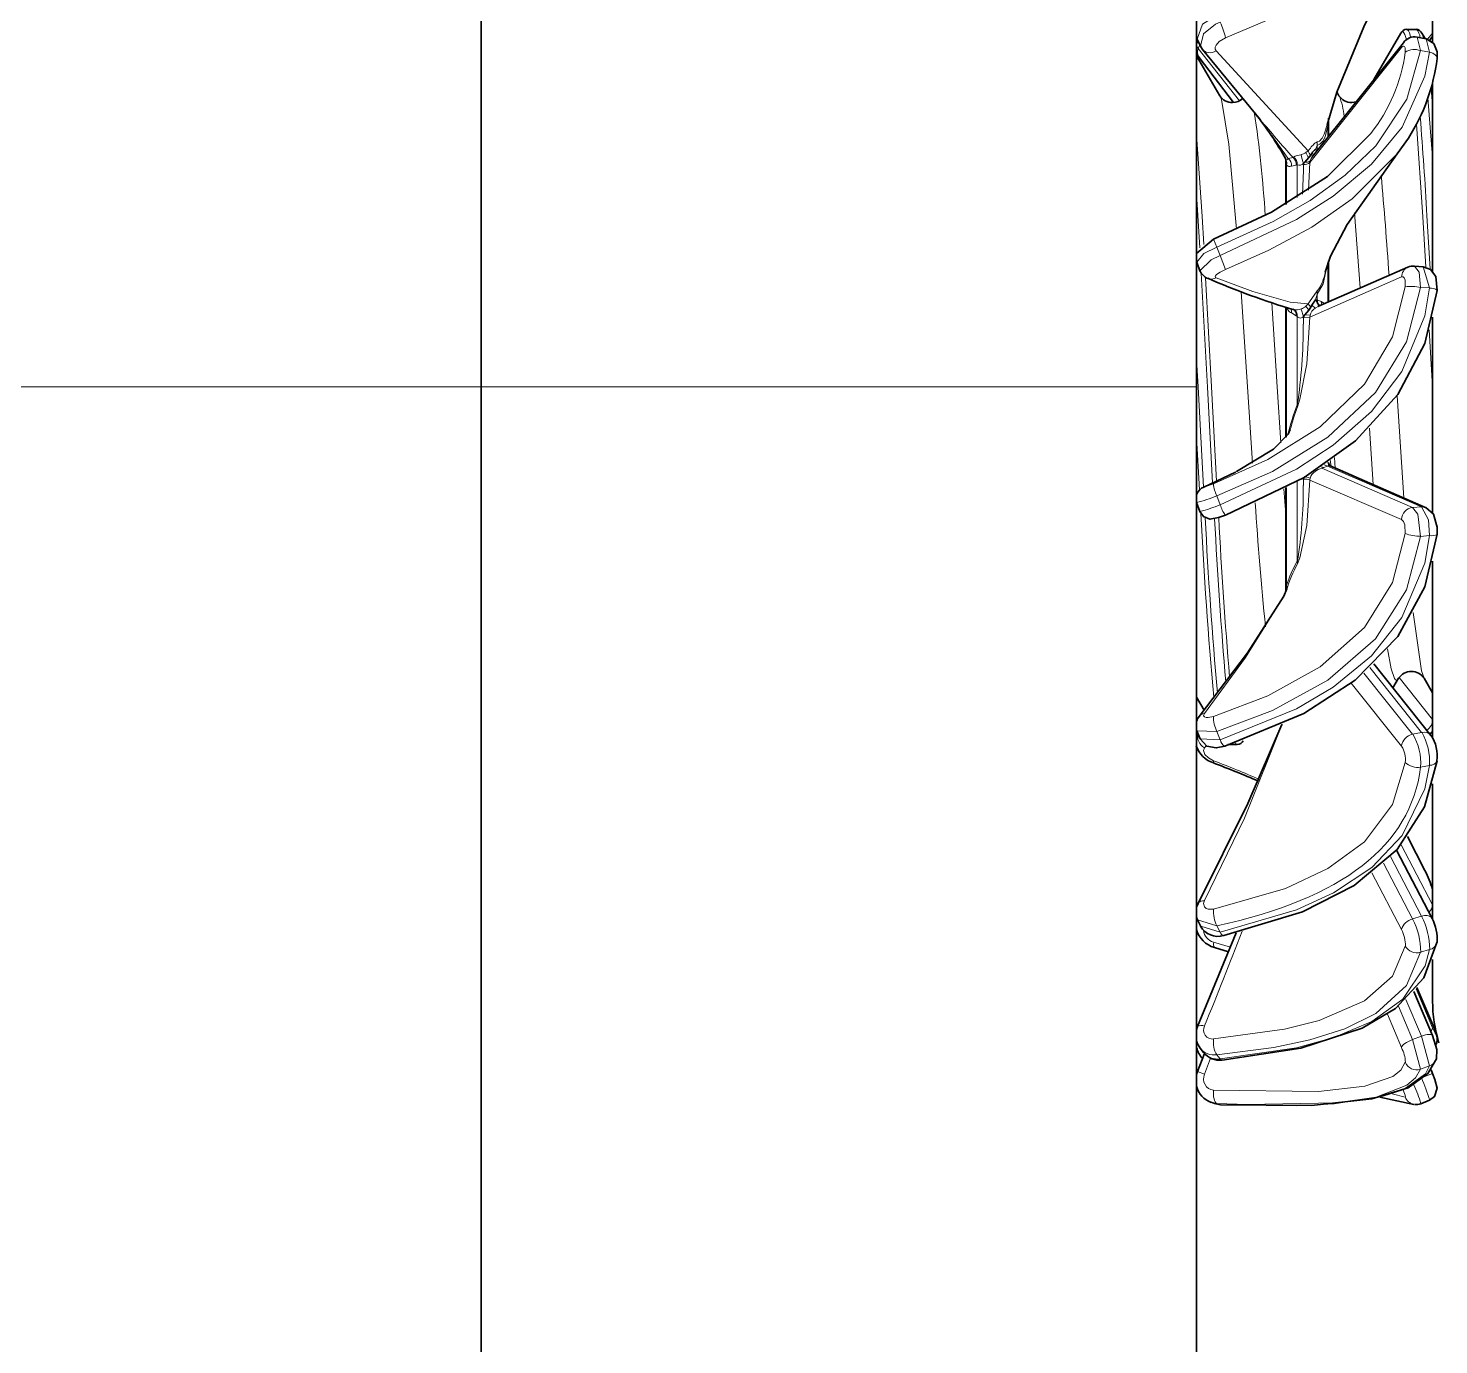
# Model space of a CAD drawing. Extents: x 291 to 834, y 188 to 661.
# Drawn here: x 673.36 to 679.27, y 355.82 to 361.34 of the extents above; entities that cross this region are included whole.
import ezdxf

# ---------------------------------------------------------------- set-up
doc = ezdxf.new("R2010")
doc.units = 0

msp = doc.modelspace()

# ---------------------------------------------------------------- linework, layer by layer
at = {"color": 7, "lineweight": 35, "ltscale": 0.125}
for p, q in [((675.2588, 364.8392), (675.2588, 359.8392)), ((675.2588, 364.8392), (675.2588, 359.8392)), ((678.2588, 364.8392), (678.2588, 359.8392))]:
    msp.add_line(p, q, dxfattribs=at)
at = {"color": 7, "lineweight": 35, "ltscale": 0.016496}
msp.add_line((679.2487, 361.9452), (679.2487, 361.2854), dxfattribs=at)
at = {"color": 7, "lineweight": 35, "ltscale": 0.000984192}
for p, q in [((679.1792, 361.3392), (679.1398, 361.3392)), ((678.4292, 358.3392), (678.3898, 358.3392))]:
    msp.add_line(p, q, dxfattribs=at)
at = {"color": 7, "lineweight": 35, "ltscale": 0.000224311}
msp.add_line((678.2587, 361.3068), (678.2618, 361.2984), dxfattribs=at)
at = {"color": 7, "lineweight": 35, "ltscale": 0.000307578}
msp.add_line((678.2597, 361.2809), (678.2642, 361.2923), dxfattribs=at)
at = {"color": 7, "lineweight": 35, "ltscale": 0.000822737}
msp.add_line((678.2618, 361.2984), (678.2756, 361.2685), dxfattribs=at)
at = {"color": 7, "lineweight": 35, "ltscale": 0.015311}
msp.add_line((679.1259, 361.2832), (678.7438, 360.8046), dxfattribs=at)
at = {"color": 7, "lineweight": 35, "ltscale": 0.005602}
msp.add_line((679.1151, 361.3229), (679.0027, 361.1291), dxfattribs=at)
at = {"color": 7, "lineweight": 13, "ltscale": 0.001454}
msp.add_line((679.1984, 361.2505), (679.184, 361.3069), dxfattribs=at)
at = {"color": 7, "lineweight": 35, "ltscale": 0.000950123}
msp.add_line((679.2213, 361.2996), (679.184, 361.3069), dxfattribs=at)
at = {"color": 7, "lineweight": 13, "ltscale": 0.000582563}
msp.add_line((679.2039, 361.3229), (679.212, 361.3011), dxfattribs=at)
at = {"color": 7, "lineweight": 35, "ltscale": 0.000649566}
msp.add_line((679.2039, 361.3229), (679.2169, 361.3004), dxfattribs=at)
at = {"color": 7, "lineweight": 13, "ltscale": 0.001444}
msp.add_line((679.2213, 361.2996), (679.2358, 361.2437), dxfattribs=at)
at = {"color": 7, "lineweight": 13, "ltscale": 0.000830128}
msp.add_line((679.2279, 361.2979), (679.2486, 361.3238), dxfattribs=at)
at = {"color": 7, "lineweight": 35, "ltscale": 0.000198745}
msp.add_line((679.2365, 361.2941), (679.2415, 361.3003), dxfattribs=at)
at = {"color": 7, "lineweight": 35, "ltscale": 0.000235386}
msp.add_line((679.2415, 361.3003), (679.2469, 361.308), dxfattribs=at)
at = {"color": 7, "lineweight": 35, "ltscale": 0.004836}
msp.add_line((678.2588, 361.2282), (678.3559, 361.0609), dxfattribs=at)
at = {"color": 7, "lineweight": 13, "ltscale": 0.000436649}
msp.add_line((678.2661, 361.2586), (678.2727, 361.2748), dxfattribs=at)
at = {"color": 7, "lineweight": 13, "ltscale": 0.006982}
msp.add_line((678.2661, 361.2586), (678.4393, 361.0396), dxfattribs=at)
at = {"color": 7, "lineweight": 35, "ltscale": 0.005923}
msp.add_line((678.4138, 361.0326), (678.27, 361.2209), dxfattribs=at)
at = {"color": 7, "lineweight": 35, "ltscale": 0.0004131}
msp.add_line((678.2842, 361.2544), (678.2756, 361.2685), dxfattribs=at)
at = {"color": 7, "lineweight": 35, "ltscale": 0.009516}
msp.add_line((678.5261, 360.9605), (678.2842, 361.2544), dxfattribs=at)
at = {"color": 7, "lineweight": 13, "ltscale": 0.014235}
msp.add_line((678.7267, 360.8301), (678.3408, 361.2488), dxfattribs=at)
at = {"color": 7, "lineweight": 13, "ltscale": 0.015422}
msp.add_line((679.1185, 361.2631), (678.7344, 360.7804), dxfattribs=at)
at = {"color": 7, "lineweight": 13, "ltscale": 0.000952486}
msp.add_line((679.2358, 361.2437), (679.1984, 361.2505), dxfattribs=at)
at = {"color": 7, "lineweight": 35, "ltscale": 0.01981}
msp.add_line((679.2487, 361.1161), (679.2487, 360.3237), dxfattribs=at)
at = {"color": 7, "lineweight": 35, "ltscale": 0.000464274}
msp.add_line((678.8466, 361.077), (678.8559, 361.0609), dxfattribs=at)
at = {"color": 7, "lineweight": 13, "ltscale": 0.006227}
msp.add_line((679.2293, 361.0516), (679.2487, 360.8033), dxfattribs=at)
at = {"color": 7, "lineweight": 13, "ltscale": 0.001773}
msp.add_line((679.2421, 361.0917), (679.2487, 361.0211), dxfattribs=at)
at = {"color": 7, "lineweight": 35, "ltscale": 0.000452741}
msp.add_line((678.9095, 361.0325), (678.9274, 361.0349), dxfattribs=at)
at = {"color": 7, "lineweight": 13, "ltscale": 0.000791446}
msp.add_line((678.8121, 360.9647), (678.8099, 360.9331), dxfattribs=at)
at = {"color": 7, "lineweight": 13, "ltscale": 0.00114}
msp.add_line((678.8099, 360.8875), (678.8099, 360.9331), dxfattribs=at)
at = {"color": 7, "lineweight": 35, "ltscale": 0.001898}
msp.add_line((678.8127, 360.8911), (678.8127, 360.967), dxfattribs=at)
at = {"color": 7, "lineweight": 13, "ltscale": 0.009749}
msp.add_line((679.1812, 360.9418), (679.2078, 360.5527), dxfattribs=at)
at = {"color": 7, "lineweight": 13, "ltscale": 0.008566}
msp.add_line((678.2588, 360.8963), (678.2817, 360.5544), dxfattribs=at)
at = {"color": 7, "lineweight": 13, "ltscale": 0.000378421}
msp.add_line((678.7648, 360.8524), (678.7648, 360.8675), dxfattribs=at)
at = {"color": 7, "lineweight": 35, "ltscale": 0.002025}
msp.add_line((679.1005, 360.8169), (679.147, 360.8832), dxfattribs=at)
at = {"color": 7, "lineweight": 13, "ltscale": 6.37408e-05}
msp.add_line((678.6652, 360.8032), (678.6633, 360.8015), dxfattribs=at)
at = {"color": 7, "lineweight": 13, "ltscale": 0.00030455}
msp.add_line((678.7267, 360.8301), (678.7172, 360.8225), dxfattribs=at)
at = {"color": 7, "lineweight": 13, "ltscale": 0.000227821}
msp.add_line((678.7325, 360.8372), (678.7267, 360.8301), dxfattribs=at)
at = {"color": 7, "lineweight": 35, "ltscale": 0.000346025}
msp.add_line((678.7289, 360.8011), (678.7377, 360.8119), dxfattribs=at)
at = {"color": 7, "lineweight": 35, "ltscale": 0.000200634}
msp.add_line((678.7422, 360.8185), (678.7377, 360.8119), dxfattribs=at)
at = {"color": 7, "lineweight": 13, "ltscale": 0.00025201}
msp.add_line((678.7426, 360.819), (678.7512, 360.8138), dxfattribs=at)
at = {"color": 7, "lineweight": 13, "ltscale": 0.000458051}
msp.add_line((678.7648, 360.8524), (678.7571, 360.8358), dxfattribs=at)
at = {"color": 7, "lineweight": 13, "ltscale": 9.89471e-05}
msp.add_line((678.7571, 360.8357), (678.7609, 360.8344), dxfattribs=at)
at = {"color": 7, "lineweight": 13, "ltscale": 0.000126068}
msp.add_line((678.7648, 360.8312), (678.7609, 360.8344), dxfattribs=at)
at = {"color": 7, "lineweight": 13, "ltscale": 0.000527954}
msp.add_line((678.7648, 360.8312), (678.7648, 360.8524), dxfattribs=at)
at = {"color": 7, "lineweight": 13, "ltscale": 4.82586e-05}
msp.add_line((678.6324, 360.7937), (678.6337, 360.7922), dxfattribs=at)
at = {"color": 7, "lineweight": 35, "ltscale": 4.87565e-05}
msp.add_line((678.6331, 360.7919), (678.6324, 360.7937), dxfattribs=at)
at = {"color": 7, "lineweight": 35, "ltscale": 0.001057}
msp.add_line((678.6328, 360.7509), (678.6328, 360.7932), dxfattribs=at)
at = {"color": 7, "lineweight": 13, "ltscale": 0.000565706}
msp.add_line((678.6328, 360.7923), (678.6356, 360.7698), dxfattribs=at)
at = {"color": 7, "lineweight": 35, "ltscale": 0.003647}
msp.add_line((678.6328, 360.605), (678.6328, 360.7509), dxfattribs=at)
at = {"color": 7, "lineweight": 13, "ltscale": 8.1905e-05}
msp.add_line((678.6337, 360.7922), (678.6369, 360.7917), dxfattribs=at)
at = {"color": 7, "lineweight": 13, "ltscale": 0.000217106}
msp.add_line((678.6356, 360.7698), (678.6428, 360.765), dxfattribs=at)
at = {"color": 7, "lineweight": 13, "ltscale": 0.00408}
msp.add_line((678.6356, 360.6066), (678.6356, 360.7698), dxfattribs=at)
at = {"color": 7, "lineweight": 13, "ltscale": 0.000202597}
msp.add_line((678.6431, 360.7969), (678.6369, 360.7917), dxfattribs=at)
at = {"color": 7, "lineweight": 13, "ltscale": 0.000516212}
msp.add_line((678.6633, 360.8015), (678.6431, 360.7969), dxfattribs=at)
at = {"color": 7, "lineweight": 13, "ltscale": 0.000494076}
msp.add_line((678.676, 360.7699), (678.6566, 360.7658), dxfattribs=at)
at = {"color": 7, "lineweight": 13, "ltscale": 0.000117525}
msp.add_line((678.6806, 360.7706), (678.676, 360.7699), dxfattribs=at)
at = {"color": 7, "lineweight": 13, "ltscale": 0.003419}
msp.add_line((678.6806, 360.6339), (678.6806, 360.7706), dxfattribs=at)
at = {"color": 7, "lineweight": 13, "ltscale": 0.002486}
msp.add_line((678.7068, 360.7473), (678.7035, 360.6479), dxfattribs=at)
at = {"color": 7, "lineweight": 13, "ltscale": 0.00016175}
msp.add_line((678.7069, 360.7539), (678.7068, 360.7474), dxfattribs=at)
at = {"color": 7, "lineweight": 13, "ltscale": 0.000449413}
msp.add_line((678.7072, 360.7719), (678.7069, 360.7539), dxfattribs=at)
at = {"color": 7, "lineweight": 35, "ltscale": 0.000187188}
msp.add_line((678.7123, 360.7819), (678.7076, 360.7761), dxfattribs=at)
at = {"color": 7, "lineweight": 35, "ltscale": 9.53674e-05}
msp.add_line((678.7078, 360.7719), (678.7078, 360.7757), dxfattribs=at)
at = {"color": 7, "lineweight": 35, "ltscale": 0.000635046}
msp.add_line((678.7123, 360.7819), (678.7289, 360.8011), dxfattribs=at)
at = {"color": 7, "lineweight": 13, "ltscale": 0.002902}
msp.add_line((678.7344, 360.7804), (678.7283, 360.6645), dxfattribs=at)
at = {"color": 7, "lineweight": 13, "ltscale": 0.000172985}
msp.add_line((678.7344, 360.7804), (678.7353, 360.7873), dxfattribs=at)
at = {"color": 7, "lineweight": 13, "ltscale": 0.002283}
msp.add_line((678.2588, 360.6495), (678.2644, 360.5583), dxfattribs=at)
at = {"color": 7, "lineweight": 13, "ltscale": 0.007884}
msp.add_line((678.9446, 360.2544), (678.9214, 360.5689), dxfattribs=at)
at = {"color": 7, "lineweight": 13, "ltscale": 0.003393}
msp.add_line((678.2644, 360.5583), (678.2724, 360.4229), dxfattribs=at)
at = {"color": 7, "lineweight": 13, "ltscale": 0.002933}
msp.add_line((678.2817, 360.5544), (678.2887, 360.4373), dxfattribs=at)
at = {"color": 7, "lineweight": 13, "ltscale": 0.005282}
msp.add_line((679.2201, 360.3418), (679.2078, 360.5527), dxfattribs=at)
at = {"color": 7, "lineweight": 13, "ltscale": 0.005635}
msp.add_line((679.2381, 360.3333), (679.225, 360.5583), dxfattribs=at)
at = {"color": 7, "lineweight": 35, "ltscale": 0.002309}
msp.add_line((678.3293, 360.459), (678.2587, 360.3994), dxfattribs=at)
at = {"color": 7, "lineweight": 13, "ltscale": 0.000900717}
msp.add_line((678.3293, 360.459), (678.3436, 360.4259), dxfattribs=at)
at = {"color": 7, "lineweight": 13, "ltscale": 0.000959461}
msp.add_line((678.3436, 360.4259), (678.3575, 360.3902), dxfattribs=at)
at = {"color": 7, "lineweight": 13, "ltscale": 0.00155}
msp.add_line((678.3575, 360.3902), (678.38, 360.3324), dxfattribs=at)
at = {"color": 7, "lineweight": 35, "ltscale": 0.000960829}
msp.add_line((678.2593, 360.3627), (678.273, 360.3268), dxfattribs=at)
at = {"color": 7, "lineweight": 35, "ltscale": 0.010312}
msp.add_line((679.145, 360.3415), (678.7668, 360.1769), dxfattribs=at)
at = {"color": 7, "lineweight": 13, "ltscale": 0.004177}
msp.add_line((678.8099, 360.1958), (678.8099, 360.3629), dxfattribs=at)
at = {"color": 7, "lineweight": 35, "ltscale": 0.004278}
msp.add_line((678.8127, 360.197), (678.8127, 360.3681), dxfattribs=at)
at = {"color": 7, "lineweight": 35, "ltscale": 0.000923752}
msp.add_line((679.209, 360.3437), (679.1722, 360.3462), dxfattribs=at)
at = {"color": 7, "lineweight": 13, "ltscale": 0.002317}
msp.add_line((679.2094, 360.3436), (679.2358, 360.2548), dxfattribs=at)
at = {"color": 7, "lineweight": 13, "ltscale": 0.01197}
msp.add_line((678.2784, 360.3164), (678.3043, 359.8383), dxfattribs=at)
at = {"color": 7, "lineweight": 13, "ltscale": 0.011512}
msp.add_line((678.2966, 360.299), (678.3215, 359.8392), dxfattribs=at)
at = {"color": 7, "lineweight": 13, "ltscale": 0.010489}
msp.add_line((679.1185, 360.301), (678.7344, 360.1322), dxfattribs=at)
at = {"color": 7, "lineweight": 13, "ltscale": 0.010007}
msp.add_line((678.472, 359.8392), (678.4457, 360.2386), dxfattribs=at)
at = {"color": 7, "lineweight": 13, "ltscale": 0.001405}
msp.add_line((678.7648, 360.242), (678.7325, 360.196), dxfattribs=at)
at = {"color": 7, "lineweight": 13, "ltscale": 0.000609913}
msp.add_line((678.7648, 360.2283), (678.7571, 360.2052), dxfattribs=at)
at = {"color": 7, "lineweight": 13, "ltscale": 0.000342563}
msp.add_line((678.7648, 360.2283), (678.7648, 360.242), dxfattribs=at)
at = {"color": 7, "lineweight": 13, "ltscale": 0.000605011}
msp.add_line((678.7648, 360.2041), (678.7648, 360.2283), dxfattribs=at)
at = {"color": 7, "lineweight": 13, "ltscale": 0.000938242}
msp.add_line((679.2358, 360.2548), (679.1984, 360.2568), dxfattribs=at)
at = {"color": 7, "lineweight": 13, "ltscale": 0.008831}
msp.add_line((678.597, 359.8392), (678.5739, 360.1917), dxfattribs=at)
at = {"color": 7, "lineweight": 35, "ltscale": 0.000432587}
msp.add_line((678.6328, 360.1558), (678.6328, 360.1731), dxfattribs=at)
at = {"color": 7, "lineweight": 35, "ltscale": 0.013217}
msp.add_line((678.6328, 359.6271), (678.6328, 360.1558), dxfattribs=at)
at = {"color": 7, "lineweight": 13, "ltscale": 0.000342576}
msp.add_line((678.6356, 360.1724), (678.6428, 360.1607), dxfattribs=at)
at = {"color": 7, "lineweight": 13, "ltscale": 0.013543}
msp.add_line((678.6356, 359.6307), (678.6356, 360.1724), dxfattribs=at)
at = {"color": 7, "lineweight": 13, "ltscale": 0.000842735}
msp.add_line((678.7078, 360.1342), (678.6973, 360.1662), dxfattribs=at)
at = {"color": 7, "lineweight": 35, "ltscale": 0.000664983}
msp.add_line((678.7123, 360.1411), (678.7289, 360.1619), dxfattribs=at)
at = {"color": 7, "lineweight": 13, "ltscale": 0.000344822}
msp.add_line((678.7267, 360.1875), (678.7172, 360.1775), dxfattribs=at)
at = {"color": 7, "lineweight": 13, "ltscale": 0.000488281}
msp.add_line((678.7289, 360.1619), (678.7172, 360.1775), dxfattribs=at)
at = {"color": 7, "lineweight": 13, "ltscale": 0.000257942}
msp.add_line((678.7325, 360.196), (678.7267, 360.1875), dxfattribs=at)
at = {"color": 7, "lineweight": 13, "ltscale": 0.000429231}
msp.add_line((678.7377, 360.1742), (678.7267, 360.1875), dxfattribs=at)
at = {"color": 7, "lineweight": 35, "ltscale": 0.000378268}
msp.add_line((678.7289, 360.1619), (678.7377, 360.1742), dxfattribs=at)
at = {"color": 7, "lineweight": 35, "ltscale": 0.00022967}
msp.add_line((678.7422, 360.1822), (678.7377, 360.1742), dxfattribs=at)
at = {"color": 7, "lineweight": 35, "ltscale": 0.000663224}
msp.add_line((678.7426, 360.1828), (678.757, 360.2051), dxfattribs=at)
at = {"color": 7, "lineweight": 13, "ltscale": 0.000449459}
msp.add_line((678.7426, 360.1828), (678.7556, 360.1703), dxfattribs=at)
at = {"color": 7, "lineweight": 13, "ltscale": 0.000430747}
msp.add_line((678.7556, 360.1703), (678.7708, 360.1785), dxfattribs=at)
at = {"color": 7, "lineweight": 13, "ltscale": 9.30817e-05}
msp.add_line((678.7571, 360.2052), (678.7609, 360.2051), dxfattribs=at)
at = {"color": 7, "lineweight": 13, "ltscale": 0.000102328}
msp.add_line((678.7648, 360.2041), (678.7609, 360.2051), dxfattribs=at)
at = {"color": 7, "lineweight": 13, "ltscale": 0.000433084}
msp.add_line((678.7648, 360.2041), (678.7811, 360.1981), dxfattribs=at)
at = {"color": 7, "lineweight": 13, "ltscale": 0.00040727}
msp.add_line((678.7811, 360.1981), (678.7949, 360.1894), dxfattribs=at)
at = {"color": 7, "lineweight": 13, "ltscale": 0.000347523}
msp.add_line((678.7811, 360.1981), (678.7843, 360.1846), dxfattribs=at)
at = {"color": 7, "lineweight": 13, "ltscale": 0.000565509}
msp.add_line((678.676, 360.1383), (678.6566, 360.15), dxfattribs=at)
at = {"color": 7, "lineweight": 13, "ltscale": 0.000138395}
msp.add_line((678.6806, 360.1353), (678.676, 360.1383), dxfattribs=at)
at = {"color": 7, "lineweight": 13, "ltscale": 0.009286}
msp.add_line((678.6806, 359.7638), (678.6806, 360.1353), dxfattribs=at)
at = {"color": 7, "lineweight": 13, "ltscale": 0.000180823}
msp.add_line((678.7069, 360.1097), (678.7068, 360.1024), dxfattribs=at)
at = {"color": 7, "lineweight": 13, "ltscale": 0.000505103}
msp.add_line((678.7072, 360.1299), (678.7069, 360.1097), dxfattribs=at)
at = {"color": 7, "lineweight": 13, "ltscale": 0.000684464}
msp.add_line((678.7072, 360.1299), (678.7344, 360.1322), dxfattribs=at)
at = {"color": 7, "lineweight": 35, "ltscale": 0.000199297}
msp.add_line((678.7123, 360.1411), (678.7076, 360.1346), dxfattribs=at)
at = {"color": 7, "lineweight": 35, "ltscale": 0.000107574}
for p, q in [((678.7078, 360.1299), (678.7078, 360.1342)), ((678.7078, 359.4529), (678.7078, 359.4572))]:
    msp.add_line(p, q, dxfattribs=at)
at = {"color": 7, "lineweight": 13, "ltscale": 0.000574583}
msp.add_line((678.7123, 360.1411), (678.7353, 360.1398), dxfattribs=at)
at = {"color": 7, "lineweight": 13, "ltscale": 0.000191927}
msp.add_line((678.7344, 360.1322), (678.7353, 360.1398), dxfattribs=at)
at = {"color": 7, "lineweight": 35, "ltscale": 0.020535}
msp.add_line((679.2487, 360.1322), (679.2487, 359.3108), dxfattribs=at)
at = {"color": 7, "lineweight": 13, "ltscale": 0.006003}
msp.add_line((679.2475, 359.8392), (679.2346, 360.079), dxfattribs=at)
at = {"color": 7, "lineweight": 13, "ltscale": 0.002863}
msp.add_line((678.2648, 359.8401), (678.2587, 359.9545), dxfattribs=at)
at = {"color": 7, "lineweight": 13, "ltscale": 0.075}
for p, q in [((672.2588, 359.8392), (675.2588, 359.8392)), ((675.2588, 359.8392), (678.2588, 359.8392))]:
    msp.add_line(p, q, dxfattribs=at)
at = {"color": 7, "lineweight": 35}
for p, q in [((675.2588, 294.0792), (675.2588, 359.8392)), ((675.2588, 294.0792), (675.2588, 359.8392)), ((678.2588, 294.0792), (678.2588, 359.8392))]:
    msp.add_line(p, q, dxfattribs=at)
at = {"color": 7, "lineweight": 13, "ltscale": 0.010545}
msp.add_line((678.2648, 359.8401), (678.2874, 359.419), dxfattribs=at)
at = {"color": 7, "lineweight": 13, "ltscale": 0.010052}
msp.add_line((678.3043, 359.8383), (678.3258, 359.4368), dxfattribs=at)
at = {"color": 7, "lineweight": 13, "ltscale": 0.009876}
msp.add_line((678.3215, 359.8392), (678.3428, 359.4447), dxfattribs=at)
at = {"color": 7, "lineweight": 13, "ltscale": 0.008009}
msp.add_line((678.4929, 359.5195), (678.472, 359.8392), dxfattribs=at)
at = {"color": 7, "lineweight": 13, "ltscale": 0.005873}
msp.add_line((678.6122, 359.6048), (678.597, 359.8392), dxfattribs=at)
at = {"color": 7, "lineweight": 13, "ltscale": 0.01073}
msp.add_line((679.1279, 359.3736), (679.0994, 359.8019), dxfattribs=at)
at = {"color": 7, "lineweight": 13, "ltscale": 0.000558462}
msp.add_line((679.2475, 359.8392), (679.2487, 359.8169), dxfattribs=at)
at = {"color": 7, "lineweight": 13, "ltscale": 0.000191407}
msp.add_line((678.6806, 359.7638), (678.6823, 359.7563), dxfattribs=at)
at = {"color": 7, "lineweight": 13, "ltscale": 0.005537}
msp.add_line((678.2588, 359.6285), (678.2709, 359.4073), dxfattribs=at)
at = {"color": 7, "lineweight": 13, "ltscale": 0.005921}
msp.add_line((678.999, 359.4297), (678.9833, 359.666), dxfattribs=at)
at = {"color": 7, "lineweight": 13, "ltscale": 0.000268923}
msp.add_line((678.7817, 359.5045), (678.7921, 359.5014), dxfattribs=at)
at = {"color": 7, "lineweight": 13, "ltscale": 0.000431654}
msp.add_line((678.7921, 359.5014), (678.8082, 359.5075), dxfattribs=at)
at = {"color": 7, "lineweight": 13, "ltscale": 0.010741}
msp.add_line((678.8082, 359.5075), (679.2022, 359.3361), dxfattribs=at)
at = {"color": 7, "lineweight": 35, "ltscale": 5.56946e-05}
msp.add_line((678.8127, 359.5204), (678.8127, 359.5226), dxfattribs=at)
at = {"color": 7, "lineweight": 13, "ltscale": 4.65643e-05}
msp.add_line((678.8127, 359.5204), (678.8127, 359.5222), dxfattribs=at)
at = {"color": 7, "lineweight": 35, "ltscale": 0.000292925}
msp.add_line((678.8127, 359.5204), (678.8163, 359.5092), dxfattribs=at)
at = {"color": 7, "lineweight": 35, "ltscale": 0.011066}
msp.add_line((678.8163, 359.5093), (679.2222, 359.3327), dxfattribs=at)
at = {"color": 7, "lineweight": 13, "ltscale": 0.00060975}
msp.add_line((678.8206, 359.5312), (678.822, 359.5068), dxfattribs=at)
at = {"color": 7, "lineweight": 13, "ltscale": 0.001109}
msp.add_line((678.8375, 359.5433), (678.8398, 359.499), dxfattribs=at)
at = {"color": 7, "lineweight": 35, "ltscale": 0.003699}
msp.add_line((678.2885, 359.4195), (678.4224, 359.4826), dxfattribs=at)
at = {"color": 7, "lineweight": 13, "ltscale": 0.003695}
msp.add_line((678.2919, 359.4209), (678.4255, 359.4841), dxfattribs=at)
at = {"color": 7, "lineweight": 13, "ltscale": 0.000232371}
msp.add_line((678.7078, 359.4572), (678.6995, 359.4531), dxfattribs=at)
at = {"color": 7, "lineweight": 13, "ltscale": 0.000499763}
msp.add_line((678.7072, 359.4529), (678.7069, 359.4329), dxfattribs=at)
at = {"color": 7, "lineweight": 35, "ltscale": 0.000195618}
msp.add_line((678.7123, 359.4638), (678.7076, 359.4576), dxfattribs=at)
at = {"color": 7, "lineweight": 13, "ltscale": 0.000605574}
msp.add_line((678.7123, 359.4638), (678.7353, 359.4561), dxfattribs=at)
at = {"color": 7, "lineweight": 13, "ltscale": 0.000188137}
msp.add_line((678.7344, 359.4486), (678.7353, 359.4561), dxfattribs=at)
at = {"color": 7, "lineweight": 13, "ltscale": 0.010455}
msp.add_line((679.1185, 359.2831), (678.7344, 359.4486), dxfattribs=at)
at = {"color": 7, "lineweight": 13, "ltscale": 0.000207301}
msp.add_line((678.7921, 359.5014), (678.7841, 359.4992), dxfattribs=at)
at = {"color": 7, "lineweight": 13, "ltscale": 0.010384}
msp.add_line((679.1649, 359.3335), (678.7841, 359.4992), dxfattribs=at)
at = {"color": 7, "lineweight": 13, "ltscale": 0.002672}
msp.add_line((678.6328, 359.3057), (678.6252, 359.4123), dxfattribs=at)
at = {"color": 7, "lineweight": 35, "ltscale": 0.010884}
msp.add_line((678.6328, 358.9808), (678.6328, 359.4162), dxfattribs=at)
at = {"color": 7, "lineweight": 13, "ltscale": 0.010281}
msp.add_line((678.6356, 359.0065), (678.6356, 359.4177), dxfattribs=at)
at = {"color": 7, "lineweight": 13, "ltscale": 0.008352}
msp.add_line((678.6806, 359.1078), (678.6806, 359.4419), dxfattribs=at)
at = {"color": 7, "lineweight": 13, "ltscale": 0.000178534}
msp.add_line((678.7069, 359.4329), (678.7068, 359.4258), dxfattribs=at)
at = {"color": 7, "lineweight": 35, "ltscale": 0.00099944}
msp.add_line((678.2588, 359.3549), (678.2725, 359.3173), dxfattribs=at)
at = {"color": 7, "lineweight": 13, "ltscale": 0.000998683}
msp.add_line((678.3436, 359.3823), (678.3575, 359.3449), dxfattribs=at)
at = {"color": 7, "lineweight": 13, "ltscale": 0.00093446}
msp.add_line((679.2022, 359.3361), (679.1649, 359.3335), dxfattribs=at)
at = {"color": 7, "lineweight": 13, "ltscale": 0.000939991}
msp.add_line((679.2358, 359.2158), (679.1984, 359.2127), dxfattribs=at)
at = {"color": 7, "lineweight": 13, "ltscale": 0.000247592}
msp.add_line((678.6806, 359.1078), (678.6823, 359.0981), dxfattribs=at)
at = {"color": 7, "lineweight": 35, "ltscale": 0.015252}
msp.add_line((679.2487, 359.1093), (679.2487, 358.4992), dxfattribs=at)
at = {"color": 7, "lineweight": 35, "ltscale": 0.000834494}
msp.add_line((678.6243, 358.9625), (678.6375, 358.9931), dxfattribs=at)
at = {"color": 7, "lineweight": 13, "ltscale": 0.000285926}
msp.add_line((678.6336, 358.9926), (678.6329, 358.9811), dxfattribs=at)
at = {"color": 7, "lineweight": 13, "ltscale": 0.00035131}
msp.add_line((678.6356, 359.0065), (678.6336, 358.9926), dxfattribs=at)
at = {"color": 7, "lineweight": 35, "ltscale": 0.009609}
msp.add_line((679.0016, 358.6784), (679.2415, 358.3781), dxfattribs=at)
at = {"color": 7, "lineweight": 13, "ltscale": 0.0082}
msp.add_line((679.1649, 358.3831), (678.9602, 358.6394), dxfattribs=at)
at = {"color": 7, "lineweight": 13, "ltscale": 0.008695}
msp.add_line((678.9851, 358.6621), (679.2022, 358.3904), dxfattribs=at)
at = {"color": 7, "lineweight": 35, "ltscale": 0.001168}
msp.add_line((679.0824, 358.5771), (679.1059, 358.6175), dxfattribs=at)
at = {"color": 7, "lineweight": 13, "ltscale": 0.005624}
msp.add_line((679.108, 358.6204), (679.2486, 358.4448), dxfattribs=at)
at = {"color": 7, "lineweight": 35, "ltscale": 0.001767}
msp.add_line((679.2487, 358.5564), (679.2131, 358.6175), dxfattribs=at)
at = {"color": 7, "lineweight": 13, "ltscale": 0.008459}
msp.add_line((679.1185, 358.3324), (678.9071, 358.5966), dxfattribs=at)
at = {"color": 7, "lineweight": 35, "ltscale": 0.001581}
msp.add_line((678.2905, 358.4842), (678.2588, 358.5389), dxfattribs=at)
at = {"color": 7, "lineweight": 35, "ltscale": 0.003294}
msp.add_line((679.2487, 358.4992), (679.2487, 358.3675), dxfattribs=at)
at = {"color": 7, "lineweight": 13, "ltscale": 0.0021}
msp.add_line((678.3436, 358.3938), (678.2597, 358.3976), dxfattribs=at)
at = {"color": 7, "lineweight": 35, "ltscale": 0.000932371}
msp.add_line((678.2597, 358.3976), (678.2734, 358.3629), dxfattribs=at)
at = {"color": 7, "lineweight": 13, "ltscale": 0.000204126}
msp.add_line((678.2618, 358.38), (678.2661, 358.387), dxfattribs=at)
at = {"color": 7, "lineweight": 13, "ltscale": 0.000932502}
msp.add_line((678.3436, 358.3938), (678.3575, 358.3592), dxfattribs=at)
at = {"color": 7, "lineweight": 13, "ltscale": 0.000949976}
msp.add_line((679.2022, 358.3904), (679.1649, 358.3831), dxfattribs=at)
at = {"color": 7, "lineweight": 35, "ltscale": 0.000398593}
msp.add_line((679.2364, 358.3843), (679.2493, 358.3937), dxfattribs=at)
at = {"color": 7, "lineweight": 13, "ltscale": 0.002106}
msp.add_line((678.2734, 358.3629), (678.3575, 358.3592), dxfattribs=at)
at = {"color": 7, "lineweight": 13, "ltscale": 0.000271941}
msp.add_line((678.2919, 358.3258), (678.2985, 358.3344), dxfattribs=at)
at = {"color": 7, "lineweight": 13, "ltscale": 0.000248424}
msp.add_line((678.3298, 358.2717), (678.3304, 358.2618), dxfattribs=at)
at = {"color": 7, "lineweight": 13, "ltscale": 0.000956876}
msp.add_line((679.2358, 358.252), (679.1984, 358.2442), dxfattribs=at)
at = {"color": 7, "lineweight": 35, "ltscale": 0.014192}
msp.add_line((679.2487, 358.1742), (679.2487, 357.6065), dxfattribs=at)
at = {"color": 7, "lineweight": 13, "ltscale": 0.007117}
msp.add_line((679.1169, 357.9196), (679.2486, 357.6672), dxfattribs=at)
at = {"color": 7, "lineweight": 35, "ltscale": 0.004013}
msp.add_line((679.2162, 357.8106), (679.1434, 357.9537), dxfattribs=at)
at = {"color": 7, "lineweight": 13, "ltscale": 0.007057}
msp.add_line((679.0717, 357.8698), (679.2022, 357.6195), dxfattribs=at)
at = {"color": 7, "lineweight": 35, "ltscale": 0.008072}
msp.add_line((679.0972, 357.8968), (679.2465, 357.6105), dxfattribs=at)
at = {"color": 7, "lineweight": 13, "ltscale": 0.006709}
msp.add_line((679.1185, 357.5634), (678.9944, 357.8013), dxfattribs=at)
at = {"color": 7, "lineweight": 13, "ltscale": 0.006596}
msp.add_line((679.1649, 357.6083), (679.0429, 357.8423), dxfattribs=at)
at = {"color": 7, "lineweight": 35, "ltscale": 0.000420791}
msp.add_line((678.2649, 357.6728), (678.2588, 357.6571), dxfattribs=at)
at = {"color": 7, "lineweight": 35, "ltscale": 0.000292564}
msp.add_line((678.2588, 357.6154), (678.2631, 357.6045), dxfattribs=at)
at = {"color": 7, "lineweight": 13, "ltscale": 0.00097345}
msp.add_line((679.2022, 357.6195), (679.1649, 357.6083), dxfattribs=at)
at = {"color": 7, "lineweight": 13, "ltscale": 0.002108}
msp.add_line((678.3436, 357.5797), (678.2631, 357.6045), dxfattribs=at)
at = {"color": 7, "lineweight": 35, "ltscale": 0.000771797}
msp.add_line((678.2631, 357.6045), (678.2767, 357.5768), dxfattribs=at)
at = {"color": 7, "lineweight": 35, "ltscale": 0.010644}
msp.add_line((678.4253, 357.5503), (678.2633, 357.1565), dxfattribs=at)
at = {"color": 7, "lineweight": 13, "ltscale": 0.00214}
msp.add_line((678.2761, 357.5782), (678.3575, 357.5521), dxfattribs=at)
at = {"color": 7, "lineweight": 13, "ltscale": 0.000772475}
msp.add_line((678.3436, 357.5797), (678.3575, 357.5521), dxfattribs=at)
at = {"color": 7, "lineweight": 13, "ltscale": 0.001851}
msp.add_line((678.4006, 357.4893), (678.3298, 357.511), dxfattribs=at)
at = {"color": 7, "lineweight": 35, "ltscale": 0.001541}
msp.add_line((678.3928, 357.4703), (678.3338, 357.488), dxfattribs=at)
at = {"color": 7, "lineweight": 13, "ltscale": 0.000980496}
msp.add_line((679.2358, 357.4796), (679.1984, 357.4681), dxfattribs=at)
at = {"color": 7, "lineweight": 35, "ltscale": 0.004344}
msp.add_line((679.2487, 357.4376), (679.2487, 357.2638), dxfattribs=at)
at = {"color": 7, "lineweight": 13, "ltscale": 0.004443}
msp.add_line((679.179, 357.3152), (679.2486, 357.1516), dxfattribs=at)
at = {"color": 7, "lineweight": 35, "ltscale": 0.004771}
msp.add_line((679.2573, 357.1442), (679.183, 357.32), dxfattribs=at)
at = {"color": 7, "lineweight": 13, "ltscale": 0.004174}
msp.add_line((679.1368, 357.27), (679.2022, 357.1164), dxfattribs=at)
at = {"color": 7, "lineweight": 35, "ltscale": 0.005027}
msp.add_line((679.1695, 357.3039), (679.2482, 357.1189), dxfattribs=at)
at = {"color": 7, "lineweight": 13, "ltscale": 0.003803}
for p, q in [((679.1185, 357.0688), (679.059, 357.2088)), ((679.1649, 357.1026), (679.1054, 357.2426))]:
    msp.add_line(p, q, dxfattribs=at)
at = {"color": 7, "lineweight": 35, "ltscale": 0.000356345}
msp.add_line((678.2588, 357.143), (678.2633, 357.1565), dxfattribs=at)
at = {"color": 7, "lineweight": 13, "ltscale": 0.000491552}
msp.add_line((679.2573, 357.1442), (679.2639, 357.1256), dxfattribs=at)
at = {"color": 7, "lineweight": 35, "ltscale": 0.000627144}
msp.add_line((679.2656, 357.1205), (679.2573, 357.1442), dxfattribs=at)
at = {"color": 7, "lineweight": 13, "ltscale": 0.000993781}
msp.add_line((679.2022, 357.1164), (679.1649, 357.1026), dxfattribs=at)
at = {"color": 7, "lineweight": 13, "ltscale": 0.003228}
msp.add_line((679.1984, 356.9779), (679.1649, 357.1026), dxfattribs=at)
at = {"color": 7, "lineweight": 13, "ltscale": 0.003224}
msp.add_line((679.2022, 357.1164), (679.2358, 356.9919), dxfattribs=at)
at = {"color": 7, "lineweight": 35, "ltscale": 0.002003}
msp.add_line((678.2922, 357.0433), (678.2629, 356.9687), dxfattribs=at)
at = {"color": 7, "lineweight": 35, "ltscale": 0.00055227}
msp.add_line((678.2742, 357.0655), (678.288, 357.0482), dxfattribs=at)
at = {"color": 7, "lineweight": 13, "ltscale": 0.001807}
msp.add_line((678.2919, 356.9569), (678.3177, 357.0244), dxfattribs=at)
at = {"color": 7, "lineweight": 13, "ltscale": 0.000553939}
msp.add_line((678.3436, 357.038), (678.3575, 357.0208), dxfattribs=at)
at = {"color": 7, "lineweight": 35, "ltscale": 0.000342627}
msp.add_line((678.2588, 356.9556), (678.2629, 356.9687), dxfattribs=at)
at = {"color": 7, "lineweight": 13, "ltscale": 0.000780063}
msp.add_line((678.2919, 356.957), (678.2629, 356.9687), dxfattribs=at)
at = {"color": 7, "lineweight": 13, "ltscale": 0.000999664}
msp.add_line((679.2358, 356.9919), (679.1984, 356.9779), dxfattribs=at)
at = {"color": 7, "lineweight": 13, "ltscale": 0.00085968}
msp.add_line((679.2167, 356.9474), (679.2487, 356.9602), dxfattribs=at)
at = {"color": 7, "lineweight": 35, "ltscale": 0.000423181}
msp.add_line((679.2424, 356.9759), (679.2487, 356.9602), dxfattribs=at)
at = {"color": 7, "lineweight": 35, "ltscale": 0.00365}
msp.add_line((679.1696, 356.8305), (679.0267, 356.8604), dxfattribs=at)
at = {"color": 7, "lineweight": 13, "ltscale": 0.001429}
msp.add_line((679.1339, 356.8609), (679.0784, 356.8744), dxfattribs=at)
at = {"color": 7, "lineweight": 35, "ltscale": 0.001005}
msp.add_line((679.2361, 356.8475), (679.1987, 356.8328), dxfattribs=at)
at = {"color": 7, "lineweight": 13, "ltscale": 0.000618853}
msp.add_line((678.3436, 356.8343), (678.3193, 356.839), dxfattribs=at)
at = {"color": 7, "lineweight": 35, "ltscale": 0.000394511}
msp.add_line((678.3193, 356.839), (678.3342, 356.8338), dxfattribs=at)
at = {"color": 7, "lineweight": 13, "ltscale": 0.000624989}
msp.add_line((678.333, 356.8342), (678.3575, 356.8294), dxfattribs=at)
at = {"color": 7, "lineweight": 35, "ltscale": 0.000674667}
msp.add_line((678.333, 356.8342), (678.3595, 356.8291), dxfattribs=at)
at = {"color": 7, "lineweight": 13, "ltscale": 0.000368192}
msp.add_line((678.3436, 356.8343), (678.3575, 356.8294), dxfattribs=at)
at = {"color": 7, "lineweight": 13}
for points in [[(678.38, 361.3031), (678.7142, 361.4453), (678.8759, 361.5351), (679.009, 361.6283), (679.122, 361.7335), (679.2162, 361.8678)], [(678.3436, 361.3988), (678.2831, 361.3612), (678.2618, 361.2984)], [(678.2756, 361.2685), (678.2874, 361.3206), (678.3384, 361.3608), (678.3575, 361.369)], [(678.3408, 361.2488), (678.3373, 361.256), (678.3374, 361.2643), (678.3405, 361.2725), (678.3539, 361.2882), (678.38, 361.3031)], [(679.1151, 361.3229), (679.1187, 361.3275), (679.1205, 361.3287), (679.1232, 361.3291), (679.125, 361.3284), (679.1286, 361.3248), (679.1322, 361.3181), (679.1393, 361.296)], [(679.1984, 361.2505), (679.14, 361.047), (679.0107, 360.851), (678.8825, 360.7278), (678.7358, 360.6219), (678.5804, 360.533), (678.3436, 360.4259)], [(678.3575, 360.3902), (678.6782, 360.5417), (678.8322, 360.6395), (678.9924, 360.7734), (679.1205, 360.9294), (679.2162, 361.1422), (679.2358, 361.2437)], [(679.1339, 361.2431), (679.1336, 361.2621), (679.1311, 361.2675), (679.1283, 361.2692), (679.1261, 361.2691), (679.1213, 361.2661), (679.1185, 361.2631)], [(678.4268, 360.5004), (678.3943, 360.8575), (678.3629, 361.0443), (678.3559, 361.0609)], [(678.7648, 360.8675), (678.7736, 360.8708), (678.786, 360.883), (678.7944, 360.8989), (678.806, 360.9381)], [(678.7648, 360.8524), (678.7752, 360.857), (678.7891, 360.8717), (678.798, 360.8897), (678.8099, 360.9331)], [(678.38, 360.3324), (678.5621, 360.4124), (678.7415, 360.5095), (678.9119, 360.6277), (679.1005, 360.8169)], [(678.3436, 360.4259), (678.2896, 360.399), (678.2593, 360.3627)], [(678.273, 360.3268), (678.3199, 360.3729), (678.3575, 360.3902)], [(678.3408, 360.2969), (678.3378, 360.299), (678.3369, 360.3019), (678.3381, 360.3054), (678.3421, 360.3104), (678.357, 360.3213), (678.38, 360.3324)], [(678.7648, 360.2283), (678.7891, 360.2718), (678.8099, 360.3629)], [(679.1984, 360.2568), (679.1926, 360.3211), (679.1722, 360.3462)], [(678.7267, 360.1875), (678.6516, 360.1953), (678.4946, 360.2399), (678.3408, 360.2969)], [(679.1339, 360.2594), (679.1329, 360.2872), (679.1291, 360.2968), (679.1248, 360.3009), (679.1224, 360.3016), (679.1185, 360.301)], [(679.1339, 360.2594), (679.0811, 360.0495), (678.9636, 359.8514), (678.7776, 359.6727), (678.5577, 359.5348), (678.3298, 359.4328)], [(679.1984, 360.2568), (679.1397, 360.0291), (679.0096, 359.8154), (678.8098, 359.6281), (678.5775, 359.4854), (678.3436, 359.3823)], [(678.3575, 359.3449), (678.6783, 359.4947), (678.8318, 359.5948), (678.9924, 359.7364), (679.1196, 359.9036), (679.2156, 360.1383), (679.2358, 360.2548)], [(678.7344, 360.1322), (678.7214, 359.9363), (678.6925, 359.7885), (678.6823, 359.7563)], [(678.7344, 359.4486), (678.7214, 359.2577), (678.6924, 359.1227), (678.6823, 359.0981)], [(678.3298, 359.4328), (678.2938, 359.42), (678.2897, 359.4189), (678.2887, 359.4188), (678.2919, 359.4209)], [(679.1984, 359.2127), (679.1861, 359.3053), (679.1649, 359.3335)], [(679.2022, 359.3361), (679.231, 359.2827), (679.2358, 359.2158)], [(679.1339, 359.2251), (679.1319, 359.2605), (679.1268, 359.2744), (679.1215, 359.2813), (679.1185, 359.2831)], [(679.1339, 359.2251), (679.0809, 359.0193), (678.963, 358.8306), (678.7766, 358.6661), (678.557, 358.544), (678.3298, 358.4576)], [(679.1984, 359.2127), (679.1395, 358.9885), (679.009, 358.7832), (678.8088, 358.609), (678.5768, 358.4817), (678.3436, 358.3938)], [(678.3575, 358.3592), (678.6782, 358.4891), (678.8321, 358.5801), (678.9928, 358.7122), (679.1198, 358.8718), (679.2156, 359.1005), (679.2358, 359.2158)], [(678.2919, 358.4703), (678.4646, 358.704), (678.6243, 358.9625)], [(679.2131, 358.6175), (679.202, 358.6483), (679.1668, 358.8937)], [(679.1059, 358.6175), (679.1013, 358.6116), (679.0989, 358.6102), (679.0955, 358.6101), (679.0931, 358.6113), (679.0885, 358.6169), (679.0748, 358.6573), (679.06, 358.7404)], [(678.3298, 358.4576), (678.3074, 358.4531), (678.2985, 358.4535), (678.2921, 358.4556), (678.29, 358.4573), (678.2884, 358.4605), (678.2885, 358.4635), (678.2919, 358.4703)], [(678.2919, 357.6849), (678.4598, 358.0314), (678.618, 358.4249)], [(678.3298, 358.2717), (678.3088, 358.2832), (678.2939, 358.2985), (678.2883, 358.3144), (678.2919, 358.3258)], [(679.1339, 358.2648), (679.0809, 358.0883), (678.963, 357.9321), (678.8098, 357.8201), (678.6314, 357.7363), (678.3298, 357.649)], [(678.3575, 357.5521), (678.6779, 357.6464), (678.8331, 357.7176), (678.9933, 357.824), (679.1211, 357.9581), (679.2162, 358.1541), (679.2358, 358.252)], [(678.3298, 357.649), (678.3073, 357.6489), (678.2985, 357.6525), (678.292, 357.6586), (678.2883, 357.6724), (678.2919, 357.6849)], [(679.1339, 357.4944), (679.0811, 357.3687), (678.9637, 357.2641), (678.7724, 357.1818), (678.6273, 357.1455), (678.3298, 357.1046)], [(679.1984, 357.4681), (679.1398, 357.3294), (679.0101, 357.2121), (678.8801, 357.1477), (678.7341, 357.1009), (678.5825, 357.0685), (678.3436, 357.038)], [(678.3575, 357.0208), (678.6774, 357.0681), (678.8344, 357.1107), (678.9938, 357.1785), (679.1231, 357.2711), (679.2173, 357.4111), (679.2358, 357.4796)], [(679.2486, 357.1516), (679.2591, 357.1292), (679.2629, 357.123), (679.2636, 357.122), (679.2644, 357.1233), (679.2639, 357.1256)], [(679.1339, 357.0068), (679.1147, 356.9743), (679.0815, 356.9471), (678.965, 356.9063), (678.7705, 356.8845), (678.3298, 356.89)], [(679.1984, 356.9779), (679.1771, 356.9417), (679.1402, 356.9104), (679.0117, 356.8613), (678.8441, 356.8362), (678.4703, 356.8292), (678.3436, 356.8343)], [(678.3575, 356.8294), (678.6769, 356.8243), (678.8352, 356.8323), (679.0417, 356.8644), (679.1249, 356.8919), (679.2184, 356.9585), (679.2358, 356.9919)]]:
    msp.add_lwpolyline(points, dxfattribs=at)
at = {"color": 7, "lineweight": 35}
for points in [[(679.2162, 361.8678), (678.9606, 361.35), (678.8463, 361.0762), (678.806, 360.9381)], [(679.2213, 361.2996), (679.2543, 361.2791), (679.2676, 361.2444), (679.2672, 361.217)], [(678.9896, 360.9023), (678.8072, 360.7221), (678.5729, 360.5717), (678.3293, 360.459)], [(679.1005, 360.8169), (678.8907, 360.5205), (678.8206, 360.3875), (678.7985, 360.3207)], [(679.2094, 360.3436), (679.2397, 360.3321), (679.2615, 360.3019), (679.2673, 360.2443)], [(678.3798, 359.3021), (678.7104, 359.4597), (678.9249, 359.6127), (679.103, 359.807), (679.2163, 360.0217), (679.2673, 360.2443)], [(678.4255, 359.4841), (678.5819, 359.5783), (678.6427, 359.6414), (678.6515, 359.6603)], [(679.2204, 359.3334), (679.2518, 359.3062), (679.2678, 359.2511), (679.2673, 359.2214)], [(678.2725, 359.3173), (678.2875, 359.296), (678.3149, 359.2846), (678.3502, 359.2913), (678.3798, 359.3021)], [(678.3772, 358.3322), (678.7083, 358.4694), (678.9235, 358.6094), (679.1024, 358.7932), (679.2162, 359.0016), (679.2673, 359.2214)], [(678.6243, 358.9625), (678.4721, 358.7248), (678.27, 358.4576)], [(678.616, 358.424), (678.4739, 358.0923), (678.2649, 357.6728)], [(678.2734, 358.3629), (678.3016, 358.3324), (678.3416, 358.3252), (678.377, 358.3322)], [(678.3726, 357.5381), (678.7036, 357.638), (678.9192, 357.7479), (679.0995, 357.8994), (679.2151, 358.0782), (679.2672, 358.2717)], [(678.3665, 357.0159), (678.696, 357.0663), (678.9535, 357.1507), (679.0925, 357.2326), (679.2119, 357.3612), (679.2669, 357.5089)], [(679.2653, 357.0214), (679.2665, 357.0601), (679.248, 357.1192)], [(678.3595, 356.8291), (678.7406, 356.8262), (678.9935, 356.8533), (679.1459, 356.9002), (679.2293, 356.9597), (679.2653, 357.0214)], [(679.2361, 356.8475), (679.2571, 356.8631), (679.2681, 356.8985), (679.2582, 356.9354), (679.2487, 356.9602)]]:
    msp.add_lwpolyline(points, dxfattribs=at)
at = {"color": 7, "lineweight": 13}
for centre, radius, start, end in [((678.1052, 361.2454), 0.281, 11.85774, 26.08482), ((679.1095, 361.3047), 0.0466, 0.33455, 48.72598), ((679.1475, 361.3038), 0.0482, 0.19801, 48.22184), ((678.2853, 361.2772), 0.0265, 177.01764, 224.07797), ((679.153, 361.262), 0.0344, 141.94655, 178.18017), ((679.2135, 361.3216), 0.0351, 322.78691, 3.65825), ((678.301, 361.2428), 0.0382, 155.59641, 215.1466), ((678.315, 361.2824), 0.0416, 211.19415, 307.53507), ((678.4482, 361.3337), 0.6919, 321.45591, 352.47688), ((679.1718, 361.1815), 0.0733, 68.93477, 121.59831), ((678.5509, 360.9381), 0.3292, 6.17416, 21.93364), ((673.4461, 360.2396), 5.1105, 3.57423, 8.4606), ((674.9106, 358.2113), 4.5406, 34.71194, 37.66085), ((682.5201, 364.2618), 5.1817, 219.57576, 221.89804), ((678.8269, 360.9429), 0.0196, 167.64313, 209.86908), ((658.2634, 359.336), 20.9972, 3.33737, 4.47013), ((678.8282, 360.7715), 0.1157, 123.46706, 145.53307), ((678.7079, 360.7215), 0.0925, 96.59053, 117.66075), ((678.6489, 360.7756), 0.032, 351.06382, 59.52009), ((678.834, 360.8318), 0.1381, 187.46373, 203.95386), ((678.6847, 360.8701), 0.0575, 282.61547, 304.36466), ((678.7719, 360.8392), 0.0573, 196.92624, 221.53204), ((678.7633, 360.8398), 0.0379, 194.90097, 227.53721), ((678.7779, 360.7769), 0.0439, 138.70609, 166.31696), ((678.6102, 360.7791), 0.027, 340.00822, 29.32298), ((678.6483, 360.786), 0.0218, 255.24634, 292.36828), ((678.6243, 360.7703), 0.0326, 352.14338, 54.81465), ((678.6452, 360.7759), 0.0313, 348.87621, 54.77608), ((678.6891, 360.7971), 0.028, 252.26172, 311.27942), ((678.7109, 360.8099), 0.0379, 264.36481, 308.60808), ((678.7183, 360.8112), 0.0296, 258.62807, 305.47763), ((660.4261, 359.0539), 18.6818, 3.84648, 5.13915), ((679.164, 360.3004), 0.0454, 114.83109, 179.33582), ((678.3206, 360.3361), 0.0441, 249.35321, 297.36439), ((678.6205, 360.3484), 0.1796, 323.57763, 351.14675), ((679.1552, 360.0429), 0.2179, 78.58452, 95.61571), ((679.2368, 360.1974), 0.0566, 56.94658, 90.9649), ((678.6724, 360.1846), 0.038, 218.82489, 245.43273), ((678.6268, 360.1544), 0.0301, 351.50474, 26.05003), ((678.6513, 360.1443), 0.0252, 346.31872, 61.73301), ((678.6545, 360.1406), 0.0265, 348.4533, 66.13129), ((678.6774, 360.2123), 0.05, 258.35033, 293.2737), ((678.6791, 360.2218), 0.0584, 288.16371, 310.72145), ((678.7852, 360.1285), 0.0512, 125.2936, 167.23274), ((678.7872, 360.2031), 0.0261, 175.56167, 241.19233), ((678.7927, 360.2035), 0.0278, 178.75803, 233.92409), ((678.6942, 360.1461), 0.0176, 218.82726, 318.94259), ((676.4725, 360.0989), 2.2339, 351.37119, 0.08891), ((679.8241, 359.3374), 1.2205, 159.55001, 165.66419), ((679.8154, 359.3413), 1.2068, 159.88549, 164.6768), ((678.8107, 359.5349), 0.0275, 233.14169, 264.82959), ((678.8137, 359.5024), 0.00742, 69.42127, 136.94491), ((678.8323, 359.5257), 0.023, 185.9598, 237.14965), ((678.7096, 359.3734), 0.0794, 71.7063, 91.72176), ((678.7811, 359.4456), 0.047, 122.85456, 167.12248), ((678.8217, 359.387), 0.1183, 108.51756, 123.96726), ((678.4804, 359.4506), 0.1523, 186.76534, 206.53263), ((676.8604, 359.41), 1.8459, 350.57451, 0.4854), ((678.1088, 359.9416), 0.6061, 284.341, 292.7758), ((678.1215, 359.9072), 0.6094, 284.35667, 292.77397), ((678.4765, 359.3756), 0.1221, 194.4853, 217.25614), ((692.1252, 360.2292), 13.6487, 183.6777, 185.86763), ((679.1708, 359.2819), 0.0522, 96.51992, 178.66864), ((679.2053, 359.2936), 0.0426, 69.16481, 94.11636), ((695.5571, 360.1445), 17.3003, 182.76782, 185.32828), ((696.8561, 360.2142), 18.584, 182.84567, 185.11675), ((698.9826, 360.3495), 20.6755, 182.94732, 184.84645), ((699.3834, 360.3906), 21.0604, 182.99077, 184.8116), ((679.1971, 359.3909), 0.1779, 249.15506, 270.42384), ((679.2465, 359.26), 0.0446, 256.38003, 298.28371), ((679.1913, 358.8217), 0.5856, 150.73341, 161.60625), ((679.2812, 358.7824), 0.6772, 152.21586, 162.12543), ((678.6104, 358.9874), 0.0238, 336.79328, 12.58077), ((678.617, 358.9972), 0.0207, 340.75595, 26.56404), ((678.2973, 358.4356), 0.0351, 98.86989, 141.29078), ((678.4795, 358.4587), 0.1502, 180.44228, 205.52626), ((679.1945, 358.4457), 0.0543, 302.83845, 359.05505), ((678.3141, 358.3722), 0.0508, 162.84839, 244.42205), ((679.1763, 358.3257), 0.0584, 101.17936, 173.39516), ((678.9579, 358.2618), 0.2409, 355.81653, 30.37152), ((679.2123, 358.3525), 0.039, 41.18531, 104.87427), ((678.9951, 358.2688), 0.2411, 356.00035, 30.41321), ((678.4017, 358.3676), 0.044, 190.78806, 235.10358), ((678.4326, 358.3504), 0.0118, 195.97526, 253.31305), ((679.0271, 358.2768), 0.1074, 353.59628, 31.28816), ((677.2061, 355.2526), 3.2214, 65.90228, 69.58421), ((679.1859, 358.3206), 0.077, 227.07403, 279.29707), ((679.2388, 358.2846), 0.032, 264.80249, 335.45685), ((678.7761, 357.584), 0.4951, 17.34958, 27.24104), ((678.2875, 357.657), 0.0279, 81.18187, 145.07084), ((678.4688, 357.6409), 0.1394, 176.67018, 206.07288), ((678.9224, 357.4762), 0.3143, 0.63629, 27.1279), ((679.2199, 357.5859), 0.0371, 42.74026, 117.75313), ((679.2077, 357.67), 0.0413, 307.2501, 356.10222), ((678.3454, 357.5669), 0.0578, 186.78366, 254.39351), ((659.0077, 365.0497), 20.836, 337.74728, 338.9219), ((678.3774, 357.5569), 0.0199, 193.7506, 255.59101), ((679.1786, 357.5457), 0.0635, 102.34426, 163.66484), ((678.998, 357.499), 0.1365, 358.06872, 28.0908), ((678.8868, 357.4657), 0.3124, 0.43286, 27.14238), ((678.3539, 357.5019), 0.025, 159.25298, 214.70939), ((679.1834, 357.525), 0.0587, 211.74032, 284.72778), ((679.2297, 357.518), 0.0386, 279.06163, 346.30232), ((678.2784, 357.133), 0.0287, 62.7861, 122.623), ((678.3252, 357.1415), 0.0372, 151.87788, 277.1222), ((679.2294, 357.1546), 0.0197, 302.9625, 351.05246), ((678.4365, 357.0905), 0.1073, 172.49814, 209.46706), ((678.3338, 357.1159), 0.0782, 220.20599, 277.15989), ((678.3475, 357.0987), 0.0783, 220.24123, 277.34654), ((678.3669, 357.0268), 0.011, 213.0495, 267.82867), ((678.9872, 357), 0.1476, 2.65651, 27.6445), ((679.2214, 357.0357), 0.0461, 288.15908, 341.86535), ((679.1818, 357.0275), 0.0522, 203.28818, 288.49461), ((678.3358, 356.9368), 0.0477, 155.3264, 262.75385), ((678.7214, 356.7023), 0.4953, 15.30062, 25.13502), ((678.5852, 356.6573), 0.6786, 16.30156, 24.74262), ((679.0541, 356.8512), 0.0809, 6.92704, 29.26837), ((679.1801, 356.879), 0.0496, 201.34338, 257.76746)]:
    msp.add_arc(centre, radius, start, end, dxfattribs=at)
at = {"color": 7, "lineweight": 35}
for centre, radius, start, end in [((679.1415, 361.3103), 0.0291, 93.28986, 154.52625), ((679.1777, 361.3106), 0.0287, 25.10247, 87.12585), ((679.1741, 361.2485), 0.0593, 80.33026, 144.2332), ((678.3251, 361.264), 0.07, 197.94943, 218.01389), ((678.4883, 361.3092), 0.7844, 327.10642, 353.24657), ((678.4085, 361.0958), 0.0632, 213.52554, 270.91807), ((678.4098, 361.098), 0.0655, 269.77244, 311.16097), ((678.9085, 361.0958), 0.0632, 213.52554, 270.91806), ((677.5927, 360.2353), 1.1807, 28.24139, 39.46253), ((678.7907, 360.7925), 0.0549, 127.99321, 151.18722), ((679.1688, 360.2854), 0.061, 87.22688, 112.95705), ((678.3265, 360.3485), 0.0578, 202.0975, 248.14454), ((679.5581, 363.1467), 3.1141, 246.28006, 253.388), ((678.3073, 359.3715), 0.0513, 111.29082, 160.92829), ((679.1585, 358.5826), 0.0632, 89.08194, 146.47446), ((679.1605, 358.5826), 0.0632, 33.52576, 90.91666), ((678.3251, 358.4144), 0.07, 141.98619, 162.04923), ((679.1102, 358.2909), 0.158, 353.00532, 33.58517), ((678.3645, 358.3697), 0.1127, 198.65711, 252.47838), ((678.4277, 358.3678), 0.0287, 272.87415, 334.89753), ((677.169, 355.1189), 3.3506, 66.25869, 69.71634), ((678.7441, 357.5677), 0.531, 18.15306, 27.22268), ((679.0839, 357.524), 0.184, 355.29924, 28.02071), ((678.3643, 357.5937), 0.1099, 195.89626, 253.90635), ((678.3481, 357.6175), 0.0825, 208.60806, 287.18266), ((679.8491, 357.2638), 0.6005, 180.00441, 196.90527), ((678.3411, 357.1183), 0.0852, 194.89029, 218.31966), ((679.2157, 357.1044), 0.0524, 331.73287, 17.83972), ((678.3602, 357.0938), 0.1045, 193.96071, 223.1629), ((678.3567, 357.1041), 0.0887, 219.12989, 276.32844), ((678.3514, 356.9287), 0.0953, 193.52292, 251.04008), ((679.1802, 356.8801), 0.0508, 261.5755, 291.31824)]:
    msp.add_arc(centre, radius, start, end, dxfattribs=at)
at = {"color": 7, "lineweight": 13}
for centre, major_axis, ratio, start_param, end_param in [((679.2176, 361.2228), (0.0497, -0.0058), 0.480765, 6.283109, 7.534187), ((503.6065, 435.6466), (175.5463, -77.5677), 0.054559, 6.208266, 6.299382), ((679.1649, 357.0855), (0.046, 0.0196), 0.31759, 1.436524, 2.964851), ((679.2022, 357.0993), (0.046, 0.0196), 0.317587, 0.026168, 1.436519), ((678.348, 356.8838), (-0.0025, -0.0499), 0.371282, 4.606539, 6.179992)]:
    msp.add_ellipse(centre, major_axis=major_axis, ratio=ratio, start_param=start_param, end_param=end_param, dxfattribs=at)

doc.saveas('drawing.dxf')
